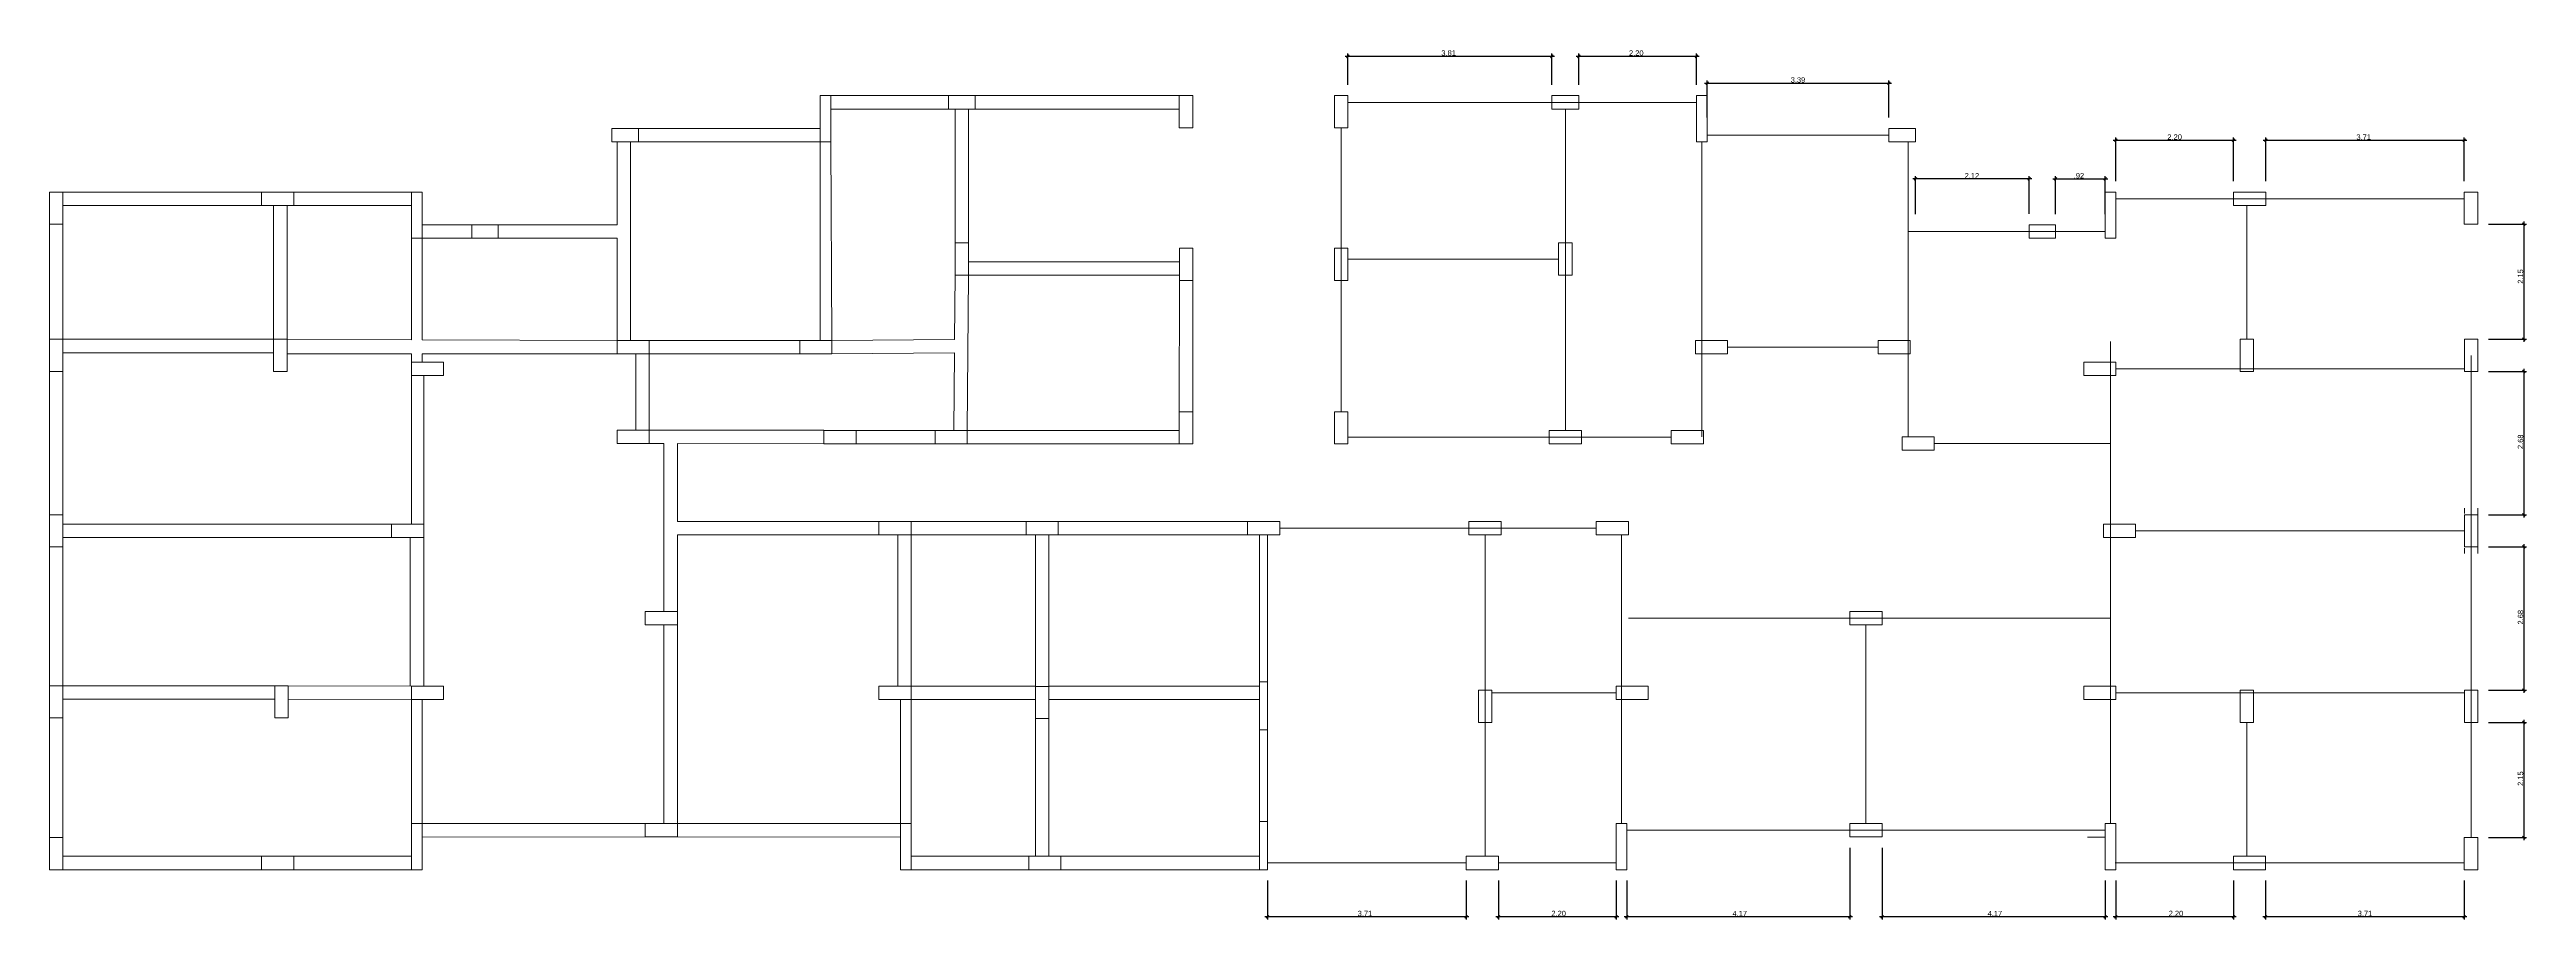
# Model space of a CAD drawing. Header units: millimetres. Extents: x 2878 to 6301, y 540 to 1980.
# Drawn here: x 2908.62 to 2954.89, y 779.4 to 795.64 of the extents above; entities that cross this region are included whole.
import ezdxf

# ---------------------------------------------------------------- set-up
doc = ezdxf.new("R2010")
doc.units = ezdxf.units.MM
doc.header["$LTSCALE"] = 4
doc.linetypes.add('HIDDEN', pattern=[0.375, 0.25, -0.125])
for name, color, linetype, lineweight in [('ALVENARIA', 4, 'Continuous', 20), ('COTAS', 35, 'Continuous', 5), ('PILAR', 1, 'Continuous', 5)]:
    doc.layers.add(name, color=color, linetype=linetype, lineweight=lineweight)
doc.styles.get("Standard").update_dxf_attribs({"font": 'arial.ttf'})
doc.dimstyles.new('ISO-25', dxfattribs={"dimscale": 0, "dimtxt": 0.1, "dimasz": 0.05, "dimexe": 0.05, "dimexo": 0.2, "dimgap": 0.01, "dimtad": 1, "dimzin": 4, "dimdsep": 46, "dimtxsty": 'Standard', "dimblk": 'OBLIQUE', "dimcen": 0.1, "dimdle": 0.05, "dimclrt": 256, "dimadec": 0, "dimazin": 0, "dimtfac": 1, "dimtix": 1, "dimtofl": 0, "dimtmove": 0, "dimatfit": 3, "dimfxl": 1, "dimtfillclr": 256, "dimarcsym": 0})

# ---------------------------------------------------------------- blocks, each defined once
blk = doc.blocks.new('PILAR')
at = {"layer": 'PILAR', "ltscale": 0.01}
blk.add_lwpolyline([(-0.15, 0), (0.1, 0), (0.1, -0.6), (-0.15, -0.6)], close=True, dxfattribs=at)
blk = doc.blocks.new('_Oblique')
at = {"color": 0, "linetype": 'ByBlock', "lineweight": -2}
blk.add_line((-0.5, -0.5), (0.5, 0.5), dxfattribs=at)
blk = doc.blocks.new('*D213')
at = {"layer": 'COTAS', "color": 0, "lineweight": -2, "transparency": 16777216}
for p, q in [((2932.825, 795.511), (2936.735, 795.511)), ((2932.875, 794.977), (2932.875, 795.561)), ((2936.685, 794.977), (2936.685, 795.561))]:
    blk.add_line(p, q, dxfattribs=at)
at = {"layer": 'Defpoints', "color": 0, "transparency": 16777216}
for p in [(2936.685, 795.511), (2932.875, 794.777), (2936.685, 794.777)]:
    blk.add_point(p, dxfattribs=at)
at = {"layer": 'COTAS', "color": 0, "lineweight": -2, "transparency": 16777216, "xscale": 0.05, "yscale": 0.05, "zscale": 0.05, "rotation": 180}
blk.add_blockref('_Oblique', (2932.875, 795.511), dxfattribs=at)
at = {"layer": 'COTAS', "color": 0, "lineweight": -2, "transparency": 16777216, "xscale": 0.05, "yscale": 0.05, "zscale": 0.05}
blk.add_blockref('_Oblique', (2936.685, 795.511), dxfattribs=at)
at = {"layer": 'COTAS', "transparency": 16777216, "insert": (2934.755, 795.572), "char_height": 0.1, "attachment_point": 5}
blk.add_mtext('3.81', dxfattribs=at)
blk = doc.blocks.new('*D214')
at = {"layer": 'COTAS', "color": 0, "lineweight": -2, "transparency": 16777216}
for p, q in [((2937.135, 795.511), (2939.435, 795.511)), ((2937.185, 794.977), (2937.185, 795.561)), ((2939.385, 794.977), (2939.385, 795.561))]:
    blk.add_line(p, q, dxfattribs=at)
at = {"layer": 'Defpoints', "color": 0, "transparency": 16777216}
for p in [(2939.385, 795.511), (2937.185, 794.777), (2939.385, 794.777)]:
    blk.add_point(p, dxfattribs=at)
at = {"layer": 'COTAS', "color": 0, "lineweight": -2, "transparency": 16777216, "xscale": 0.05, "yscale": 0.05, "zscale": 0.05, "rotation": 180}
blk.add_blockref('_Oblique', (2937.185, 795.511), dxfattribs=at)
at = {"layer": 'COTAS', "color": 0, "lineweight": -2, "transparency": 16777216, "xscale": 0.05, "yscale": 0.05, "zscale": 0.05}
blk.add_blockref('_Oblique', (2939.385, 795.511), dxfattribs=at)
at = {"layer": 'COTAS', "transparency": 16777216, "insert": (2938.26, 795.572), "char_height": 0.1, "attachment_point": 5}
blk.add_mtext('2.20', dxfattribs=at)
blk = doc.blocks.new('*D205')
at = {"layer": 'COTAS', "color": 0, "lineweight": -2, "transparency": 16777216}
for p, q in [((2939.535, 795.009), (2943.025, 795.009)), ((2939.585, 794.367), (2939.585, 795.059)), ((2942.975, 794.366), (2942.975, 795.059))]:
    blk.add_line(p, q, dxfattribs=at)
at = {"layer": 'Defpoints', "color": 0, "transparency": 16777216}
for p in [(2942.975, 795.009), (2939.585, 794.167), (2942.975, 794.166)]:
    blk.add_point(p, dxfattribs=at)
at = {"layer": 'COTAS', "color": 0, "lineweight": -2, "transparency": 16777216, "xscale": 0.05, "yscale": 0.05, "zscale": 0.05, "rotation": 180}
blk.add_blockref('_Oblique', (2939.585, 795.009), dxfattribs=at)
at = {"layer": 'COTAS', "color": 0, "lineweight": -2, "transparency": 16777216, "xscale": 0.05, "yscale": 0.05, "zscale": 0.05}
blk.add_blockref('_Oblique', (2942.975, 795.009), dxfattribs=at)
at = {"layer": 'COTAS', "transparency": 16777216, "insert": (2941.28, 795.07), "char_height": 0.1, "attachment_point": 5}
blk.add_mtext('3.39', dxfattribs=at)
blk = doc.blocks.new('*D206')
at = {"layer": 'COTAS', "color": 0, "lineweight": -2, "transparency": 16777216}
for p, q in [((2945.645, 793.221), (2943.425, 793.221)), ((2943.475, 792.567), (2943.475, 793.271)), ((2945.595, 792.568), (2945.595, 793.271))]:
    blk.add_line(p, q, dxfattribs=at)
at = {"layer": 'Defpoints', "color": 0, "transparency": 16777216}
for p in [(2943.475, 793.221), (2943.475, 792.367), (2945.595, 792.368)]:
    blk.add_point(p, dxfattribs=at)
at = {"layer": 'COTAS', "color": 0, "lineweight": -2, "transparency": 16777216, "xscale": 0.05, "yscale": 0.05, "zscale": 0.05, "rotation": 180}
blk.add_blockref('_Oblique', (2943.475, 793.221), dxfattribs=at)
at = {"layer": 'COTAS', "color": 0, "lineweight": -2, "transparency": 16777216, "xscale": 0.05, "yscale": 0.05, "zscale": 0.05}
blk.add_blockref('_Oblique', (2945.595, 793.221), dxfattribs=at)
at = {"layer": 'COTAS', "transparency": 16777216, "insert": (2944.528, 793.281), "char_height": 0.1, "attachment_point": 5}
blk.add_mtext('2.12', dxfattribs=at)
blk = doc.blocks.new('*D215')
at = {"layer": 'COTAS', "color": 0, "lineweight": -2, "transparency": 16777216}
for p, q in [((2946.04, 793.221), (2947.065, 793.221)), ((2946.09, 792.567), (2946.09, 793.271)), ((2947.015, 792.567), (2947.015, 793.271))]:
    blk.add_line(p, q, dxfattribs=at)
at = {"layer": 'Defpoints', "color": 0, "transparency": 16777216}
for p in [(2947.015, 793.221), (2946.09, 792.367), (2947.015, 792.367)]:
    blk.add_point(p, dxfattribs=at)
at = {"layer": 'COTAS', "color": 0, "lineweight": -2, "transparency": 16777216, "xscale": 0.05, "yscale": 0.05, "zscale": 0.05, "rotation": 180}
blk.add_blockref('_Oblique', (2946.09, 793.221), dxfattribs=at)
at = {"layer": 'COTAS', "color": 0, "lineweight": -2, "transparency": 16777216, "xscale": 0.05, "yscale": 0.05, "zscale": 0.05}
blk.add_blockref('_Oblique', (2947.015, 793.221), dxfattribs=at)
at = {"layer": 'COTAS', "transparency": 16777216, "insert": (2946.528, 793.282), "char_height": 0.1, "attachment_point": 5}
blk.add_mtext('.92', dxfattribs=at)
blk = doc.blocks.new('*D216')
at = {"layer": 'COTAS', "color": 0, "lineweight": -2, "transparency": 16777216}
for p, q in [((2947.165, 793.943), (2949.465, 793.943)), ((2947.215, 793.178), (2947.215, 793.993)), ((2949.415, 793.178), (2949.415, 793.993))]:
    blk.add_line(p, q, dxfattribs=at)
at = {"layer": 'Defpoints', "color": 0, "transparency": 16777216}
for p in [(2949.415, 793.943), (2947.215, 792.978), (2949.415, 792.978)]:
    blk.add_point(p, dxfattribs=at)
at = {"layer": 'COTAS', "color": 0, "lineweight": -2, "transparency": 16777216, "xscale": 0.05, "yscale": 0.05, "zscale": 0.05, "rotation": 180}
blk.add_blockref('_Oblique', (2947.215, 793.943), dxfattribs=at)
at = {"layer": 'COTAS', "color": 0, "lineweight": -2, "transparency": 16777216, "xscale": 0.05, "yscale": 0.05, "zscale": 0.05}
blk.add_blockref('_Oblique', (2949.415, 793.943), dxfattribs=at)
at = {"layer": 'COTAS', "transparency": 16777216, "insert": (2948.315, 794.004), "char_height": 0.1, "attachment_point": 5}
blk.add_mtext('2.20', dxfattribs=at)
blk = doc.blocks.new('*D217')
at = {"layer": 'COTAS', "color": 0, "lineweight": -2, "transparency": 16777216}
for p, q in [((2949.966, 793.943), (2953.775, 793.943)), ((2950.016, 793.178), (2950.016, 793.993)), ((2953.725, 793.178), (2953.725, 793.993))]:
    blk.add_line(p, q, dxfattribs=at)
at = {"layer": 'Defpoints', "color": 0, "transparency": 16777216}
for p in [(2953.725, 793.943), (2950.016, 792.978), (2953.725, 792.978)]:
    blk.add_point(p, dxfattribs=at)
at = {"layer": 'COTAS', "color": 0, "lineweight": -2, "transparency": 16777216, "xscale": 0.05, "yscale": 0.05, "zscale": 0.05, "rotation": 180}
blk.add_blockref('_Oblique', (2950.016, 793.943), dxfattribs=at)
at = {"layer": 'COTAS', "color": 0, "lineweight": -2, "transparency": 16777216, "xscale": 0.05, "yscale": 0.05, "zscale": 0.05}
blk.add_blockref('_Oblique', (2953.725, 793.943), dxfattribs=at)
at = {"layer": 'COTAS', "transparency": 16777216, "insert": (2951.846, 794.004), "char_height": 0.1, "attachment_point": 5}
blk.add_mtext('3.71', dxfattribs=at)
blk = doc.blocks.new('*D218')
at = {"layer": 'COTAS', "color": 0, "lineweight": -2, "transparency": 16777216}
for p, q in [((2954.175, 792.378), (2954.886, 792.378)), ((2954.836, 792.428), (2954.836, 790.178)), ((2954.176, 790.228), (2954.886, 790.228))]:
    blk.add_line(p, q, dxfattribs=at)
at = {"layer": 'Defpoints', "color": 0, "transparency": 16777216}
for p in [(2953.975, 792.378), (2953.976, 790.228), (2954.836, 790.228)]:
    blk.add_point(p, dxfattribs=at)
at = {"layer": 'COTAS', "color": 0, "lineweight": -2, "transparency": 16777216, "xscale": 0.05, "yscale": 0.05, "zscale": 0.05}
for p, rotation in [((2954.836, 792.378), 90), ((2954.836, 790.228), 270)]:
    blk.add_blockref('_Oblique', p, dxfattribs=dict(at, rotation=rotation))
at = {"layer": 'COTAS', "transparency": 16777216, "insert": (2954.775, 791.401), "char_height": 0.1, "attachment_point": 5, "rotation": 90}
blk.add_mtext('2.15', dxfattribs=at)
blk = doc.blocks.new('*D219')
at = {"layer": 'COTAS', "color": 0, "lineweight": -2, "transparency": 16777216}
for p, q in [((2954.176, 789.628), (2954.886, 789.628)), ((2954.836, 789.678), (2954.836, 786.902)), ((2954.176, 786.952), (2954.886, 786.952))]:
    blk.add_line(p, q, dxfattribs=at)
at = {"layer": 'Defpoints', "color": 0, "transparency": 16777216}
for p in [(2953.976, 789.628), (2953.976, 786.952), (2954.836, 786.952)]:
    blk.add_point(p, dxfattribs=at)
at = {"layer": 'COTAS', "color": 0, "lineweight": -2, "transparency": 16777216, "xscale": 0.05, "yscale": 0.05, "zscale": 0.05}
for p, rotation in [((2954.836, 789.628), 90), ((2954.836, 786.952), 270)]:
    blk.add_blockref('_Oblique', p, dxfattribs=dict(at, rotation=rotation))
at = {"layer": 'COTAS', "transparency": 16777216, "insert": (2954.775, 788.315), "char_height": 0.1, "attachment_point": 5, "rotation": 90}
blk.add_mtext('2.68', dxfattribs=at)
blk = doc.blocks.new('*D207')
at = {"layer": 'COTAS', "color": 0, "lineweight": -2, "transparency": 16777216}
for p, q in [((2954.176, 786.352), (2954.886, 786.352)), ((2954.836, 786.402), (2954.836, 783.626)), ((2954.176, 783.676), (2954.886, 783.676))]:
    blk.add_line(p, q, dxfattribs=at)
at = {"layer": 'Defpoints', "color": 0, "transparency": 16777216}
for p in [(2953.976, 786.352), (2953.976, 783.676), (2954.836, 783.676)]:
    blk.add_point(p, dxfattribs=at)
at = {"layer": 'COTAS', "color": 0, "lineweight": -2, "transparency": 16777216, "xscale": 0.05, "yscale": 0.05, "zscale": 0.05}
for p, rotation in [((2954.836, 786.352), 90), ((2954.836, 783.676), 270)]:
    blk.add_blockref('_Oblique', p, dxfattribs=dict(at, rotation=rotation))
at = {"layer": 'COTAS', "transparency": 16777216, "insert": (2954.775, 785.039), "char_height": 0.1, "attachment_point": 5, "rotation": 90}
blk.add_mtext('2.68', dxfattribs=at)
blk = doc.blocks.new('*D220')
at = {"layer": 'COTAS', "color": 0, "lineweight": -2, "transparency": 16777216}
for p, q in [((2954.176, 783.076), (2954.886, 783.076)), ((2954.836, 783.126), (2954.836, 780.876)), ((2954.176, 780.926), (2954.886, 780.926))]:
    blk.add_line(p, q, dxfattribs=at)
at = {"layer": 'Defpoints', "color": 0, "transparency": 16777216}
for p in [(2953.976, 783.076), (2953.976, 780.926), (2954.836, 780.926)]:
    blk.add_point(p, dxfattribs=at)
at = {"layer": 'COTAS', "color": 0, "lineweight": -2, "transparency": 16777216, "xscale": 0.05, "yscale": 0.05, "zscale": 0.05}
for p, rotation in [((2954.836, 783.076), 90), ((2954.836, 780.926), 270)]:
    blk.add_blockref('_Oblique', p, dxfattribs=dict(at, rotation=rotation))
at = {"layer": 'COTAS', "transparency": 16777216, "insert": (2954.775, 782.026), "char_height": 0.1, "attachment_point": 5, "rotation": 90}
blk.add_mtext('2.15', dxfattribs=at)
blk = doc.blocks.new('*D221')
at = {"layer": 'COTAS', "color": 0, "lineweight": -2, "transparency": 16777216}
for p, q in [((2950.015, 780.126), (2950.015, 779.397)), ((2953.725, 780.126), (2953.725, 779.397)), ((2953.775, 779.447), (2949.965, 779.447))]:
    blk.add_line(p, q, dxfattribs=at)
at = {"layer": 'Defpoints', "color": 0, "transparency": 16777216}
for p in [(2950.015, 780.326), (2953.725, 780.326), (2950.015, 779.447)]:
    blk.add_point(p, dxfattribs=at)
at = {"layer": 'COTAS', "color": 0, "lineweight": -2, "transparency": 16777216, "xscale": 0.05, "yscale": 0.05, "zscale": 0.05, "rotation": 180}
blk.add_blockref('_Oblique', (2950.015, 779.447), dxfattribs=at)
at = {"layer": 'COTAS', "color": 0, "lineweight": -2, "transparency": 16777216, "xscale": 0.05, "yscale": 0.05, "zscale": 0.05}
blk.add_blockref('_Oblique', (2953.725, 779.447), dxfattribs=at)
at = {"layer": 'COTAS', "transparency": 16777216, "insert": (2951.87, 779.508), "char_height": 0.1, "attachment_point": 5}
blk.add_mtext('3.71', dxfattribs=at)
blk = doc.blocks.new('*D222')
at = {"layer": 'COTAS', "color": 0, "lineweight": -2, "transparency": 16777216}
for p, q in [((2947.215, 780.126), (2947.215, 779.397)), ((2949.415, 780.126), (2949.415, 779.397)), ((2949.465, 779.447), (2947.165, 779.447))]:
    blk.add_line(p, q, dxfattribs=at)
at = {"layer": 'Defpoints', "color": 0, "transparency": 16777216}
for p in [(2947.215, 780.326), (2949.415, 780.326), (2947.215, 779.447)]:
    blk.add_point(p, dxfattribs=at)
at = {"layer": 'COTAS', "color": 0, "lineweight": -2, "transparency": 16777216, "xscale": 0.05, "yscale": 0.05, "zscale": 0.05, "rotation": 180}
blk.add_blockref('_Oblique', (2947.215, 779.447), dxfattribs=at)
at = {"layer": 'COTAS', "color": 0, "lineweight": -2, "transparency": 16777216, "xscale": 0.05, "yscale": 0.05, "zscale": 0.05}
blk.add_blockref('_Oblique', (2949.415, 779.447), dxfattribs=at)
at = {"layer": 'COTAS', "transparency": 16777216, "insert": (2948.34, 779.508), "char_height": 0.1, "attachment_point": 5}
blk.add_mtext('2.20', dxfattribs=at)
blk = doc.blocks.new('*D223')
at = {"layer": 'COTAS', "color": 0, "lineweight": -2, "transparency": 16777216}
for p, q in [((2942.85, 780.737), (2942.85, 779.397)), ((2947.015, 780.126), (2947.015, 779.397)), ((2947.065, 779.447), (2942.8, 779.447))]:
    blk.add_line(p, q, dxfattribs=at)
at = {"layer": 'Defpoints', "color": 0, "transparency": 16777216}
for p in [(2942.85, 780.937), (2947.015, 780.326), (2942.85, 779.447)]:
    blk.add_point(p, dxfattribs=at)
at = {"layer": 'COTAS', "color": 0, "lineweight": -2, "transparency": 16777216, "xscale": 0.05, "yscale": 0.05, "zscale": 0.05, "rotation": 180}
blk.add_blockref('_Oblique', (2942.85, 779.447), dxfattribs=at)
at = {"layer": 'COTAS', "color": 0, "lineweight": -2, "transparency": 16777216, "xscale": 0.05, "yscale": 0.05, "zscale": 0.05}
blk.add_blockref('_Oblique', (2947.015, 779.447), dxfattribs=at)
at = {"layer": 'COTAS', "transparency": 16777216, "insert": (2944.958, 779.507), "char_height": 0.1, "attachment_point": 5}
blk.add_mtext('4.17', dxfattribs=at)
blk = doc.blocks.new('*D224')
at = {"layer": 'COTAS', "color": 0, "lineweight": -2, "transparency": 16777216}
for p, q in [((2942.25, 780.737), (2942.25, 779.397)), ((2938.085, 780.126), (2938.085, 779.397)), ((2942.3, 779.447), (2938.035, 779.447))]:
    blk.add_line(p, q, dxfattribs=at)
at = {"layer": 'Defpoints', "color": 0, "transparency": 16777216}
for p in [(2942.25, 780.937), (2938.085, 780.326), (2938.085, 779.447)]:
    blk.add_point(p, dxfattribs=at)
at = {"layer": 'COTAS', "color": 0, "lineweight": -2, "transparency": 16777216, "xscale": 0.05, "yscale": 0.05, "zscale": 0.05, "rotation": 180}
blk.add_blockref('_Oblique', (2938.085, 779.447), dxfattribs=at)
at = {"layer": 'COTAS', "color": 0, "lineweight": -2, "transparency": 16777216, "xscale": 0.05, "yscale": 0.05, "zscale": 0.05}
blk.add_blockref('_Oblique', (2942.25, 779.447), dxfattribs=at)
at = {"layer": 'COTAS', "transparency": 16777216, "insert": (2940.193, 779.507), "char_height": 0.1, "attachment_point": 5}
blk.add_mtext('4.17', dxfattribs=at)
blk = doc.blocks.new('*D208')
at = {"layer": 'COTAS', "color": 0, "lineweight": -2, "transparency": 16777216}
for p, q in [((2935.685, 780.127), (2935.685, 779.397)), ((2937.885, 780.126), (2937.885, 779.397)), ((2937.935, 779.447), (2935.635, 779.447))]:
    blk.add_line(p, q, dxfattribs=at)
at = {"layer": 'Defpoints', "color": 0, "transparency": 16777216}
for p in [(2935.685, 780.327), (2937.885, 780.326), (2935.685, 779.447)]:
    blk.add_point(p, dxfattribs=at)
at = {"layer": 'COTAS', "color": 0, "lineweight": -2, "transparency": 16777216, "xscale": 0.05, "yscale": 0.05, "zscale": 0.05, "rotation": 180}
blk.add_blockref('_Oblique', (2935.685, 779.447), dxfattribs=at)
at = {"layer": 'COTAS', "color": 0, "lineweight": -2, "transparency": 16777216, "xscale": 0.05, "yscale": 0.05, "zscale": 0.05}
blk.add_blockref('_Oblique', (2937.885, 779.447), dxfattribs=at)
at = {"layer": 'COTAS', "transparency": 16777216, "insert": (2936.81, 779.508), "char_height": 0.1, "attachment_point": 5}
blk.add_mtext('2.20', dxfattribs=at)
blk = doc.blocks.new('*D225')
at = {"layer": 'COTAS', "color": 0, "lineweight": -2, "transparency": 16777216}
for p, q in [((2931.374, 780.126), (2931.374, 779.397)), ((2935.085, 780.126), (2935.085, 779.397)), ((2935.135, 779.447), (2931.324, 779.447))]:
    blk.add_line(p, q, dxfattribs=at)
at = {"layer": 'Defpoints', "color": 0, "transparency": 16777216}
for p in [(2931.374, 780.326), (2935.085, 780.326), (2931.374, 779.447)]:
    blk.add_point(p, dxfattribs=at)
at = {"layer": 'COTAS', "color": 0, "lineweight": -2, "transparency": 16777216, "xscale": 0.05, "yscale": 0.05, "zscale": 0.05, "rotation": 180}
blk.add_blockref('_Oblique', (2931.374, 779.447), dxfattribs=at)
at = {"layer": 'COTAS', "color": 0, "lineweight": -2, "transparency": 16777216, "xscale": 0.05, "yscale": 0.05, "zscale": 0.05}
blk.add_blockref('_Oblique', (2935.085, 779.447), dxfattribs=at)
at = {"layer": 'COTAS', "transparency": 16777216, "insert": (2933.192, 779.508), "char_height": 0.1, "attachment_point": 5}
blk.add_mtext('3.71', dxfattribs=at)

msp = doc.modelspace()

# ---------------------------------------------------------------- linework, layer by layer
at = {"layer": 'ALVENARIA'}
for p, q in [((2925.414, 794.777), (2923.215, 794.777)), ((2925.414, 794.527), (2923.215, 794.527)), ((2925.715, 794.777), (2925.415, 794.777)), ((2925.615, 794.527), (2925.415, 794.527)), ((2925.54, 792.027), (2925.54, 794.527)), ((2925.715, 794.777), (2925.715, 794.777)), ((2925.79, 792.027), (2925.79, 794.527)), ((2929.725, 794.777), (2925.914, 794.777)), ((2925.914, 794.527), (2929.725, 794.527)), ((2936.885, 794.777), (2936.885, 794.777)), ((2936.885, 794.777), (2937.185, 794.777)), ((2936.985, 794.527), (2937.185, 794.527)), ((2939.585, 794.777), (2939.585, 794.067)), ((2919.225, 792.367), (2919.225, 793.916)), ((2919.475, 790.206), (2919.475, 793.916)), ((2919.625, 794.166), (2923.015, 794.166)), ((2919.625, 793.916), (2923.015, 793.917)), ((2923.015, 793.917), (2923.015, 790.207)), ((2923.237, 790.207), (2923.215, 793.917)), ((2943.475, 794.166), (2943.005, 794.166)), ((2908.874, 792.978), (2912.584, 792.978)), ((2912.884, 792.978), (2912.884, 792.978)), ((2913.184, 792.978), (2915.384, 792.978)), ((2915.584, 792.978), (2915.584, 792.268)), ((2949.715, 792.978), (2949.415, 792.978)), ((2912.584, 792.728), (2908.874, 792.728)), ((2912.809, 790.228), (2912.809, 792.728)), ((2912.984, 792.728), (2913.184, 792.728)), ((2913.059, 790.228), (2913.059, 792.728)), ((2913.184, 792.728), (2915.384, 792.728)), ((2947.015, 792.728), (2947.015, 792.728)), ((2949.615, 792.728), (2949.415, 792.728)), ((2908.624, 792.378), (2908.624, 790.228)), ((2908.874, 792.378), (2908.874, 790.228)), ((2915.384, 792.118), (2915.384, 790.22)), ((2916.509, 792.367), (2915.584, 792.367)), ((2915.584, 792.118), (2916.509, 792.118)), ((2915.584, 792.118), (2915.584, 790.219)), ((2917.004, 792.367), (2916.509, 792.367)), ((2916.684, 792.117), (2916.509, 792.118)), ((2917.004, 792.117), (2916.784, 792.117)), ((2917.004, 792.367), (2919.225, 792.367)), ((2917.004, 792.117), (2919.225, 792.117)), ((2919.225, 790.206), (2919.225, 792.117)), ((2945.595, 792.117), (2945.815, 792.117)), ((2925.79, 791.677), (2929.726, 791.677)), ((2925.54, 791.429), (2925.529, 790.224)), ((2925.79, 791.427), (2925.765, 788.526)), ((2925.79, 791.427), (2929.726, 791.427)), ((2929.726, 791.327), (2929.725, 788.876)), ((2929.976, 791.327), (2929.975, 788.876)), ((2912.809, 790.228), (2908.874, 790.228)), ((2915.384, 790.22), (2913.059, 790.228)), ((2919.225, 790.206), (2915.584, 790.219)), ((2922.637, 790.207), (2919.824, 790.206)), ((2923.235, 790.207), (2925.529, 790.224)), ((2912.809, 789.978), (2908.874, 789.978)), ((2915.384, 789.956), (2913.059, 789.956)), ((2915.384, 789.956), (2915.384, 789.803)), ((2919.224, 789.956), (2915.584, 789.956)), ((2915.584, 789.956), (2915.584, 789.803)), ((2919.225, 790.056), (2919.225, 790.056)), ((2919.574, 788.532), (2919.574, 789.956)), ((2922.637, 789.957), (2919.824, 789.957)), ((2919.824, 788.532), (2919.824, 789.956)), ((2923.237, 789.957), (2925.527, 789.974)), ((2925.527, 789.974), (2925.515, 788.528)), ((2946.616, 789.728), (2946.616, 789.728)), ((2908.624, 789.628), (2908.624, 786.952)), ((2908.874, 789.628), (2908.874, 786.952)), ((2915.384, 789.553), (2915.384, 786.777)), ((2915.612, 786.777), (2915.612, 789.553)), ((2919.824, 788.532), (2923.087, 788.532)), ((2923.687, 788.526), (2925.165, 788.526)), ((2925.765, 788.526), (2929.725, 788.526)), ((2920.1, 788.282), (2919.824, 788.282)), ((2920.1, 785.146), (2920.1, 788.282)), ((2923.087, 788.276), (2920.35, 788.281)), ((2920.35, 786.827), (2920.35, 788.281)), ((2923.687, 788.276), (2925.165, 788.276)), ((2925.765, 788.276), (2929.725, 788.276)), ((2953.976, 787.077), (2953.976, 786.577)), ((2915.012, 786.777), (2908.874, 786.777)), ((2915.012, 786.527), (2908.874, 786.527)), ((2915.362, 786.527), (2915.362, 783.751)), ((2915.612, 786.527), (2915.612, 783.751)), ((2924.115, 786.827), (2920.35, 786.827)), ((2920.35, 785.146), (2920.35, 786.577)), ((2924.115, 786.577), (2920.35, 786.577)), ((2924.465, 786.577), (2924.465, 783.751)), ((2926.865, 786.827), (2924.715, 786.827)), ((2924.715, 786.577), (2926.865, 786.577)), ((2924.715, 786.577), (2924.715, 783.751)), ((2927.04, 783.751), (2927.04, 786.577)), ((2927.29, 783.751), (2927.29, 786.577)), ((2927.465, 786.827), (2931, 786.827)), ((2927.465, 786.577), (2931, 786.577)), ((2931.225, 783.836), (2931.225, 786.577)), ((2931.375, 783.836), (2931.375, 786.577)), ((2953.976, 786.227), (2953.976, 786.727)), ((2908.624, 783.758), (2908.624, 786.352)), ((2908.874, 783.758), (2908.874, 786.352)), ((2920.1, 781.187), (2920.1, 784.896)), ((2920.35, 781.187), (2920.35, 784.896)), ((2912.832, 783.761), (2908.874, 783.758)), ((2915.384, 783.751), (2913.082, 783.761)), ((2924.715, 783.751), (2927.04, 783.751)), ((2927.29, 783.751), (2931.225, 783.751)), ((2912.832, 783.511), (2908.874, 783.508)), ((2915.383, 783.501), (2913.081, 783.511)), ((2915.384, 783.501), (2915.384, 781.186)), ((2915.584, 781.186), (2915.584, 783.501)), ((2924.515, 781.186), (2924.515, 783.492)), ((2924.715, 781.186), (2924.715, 783.501)), ((2924.715, 783.501), (2927.04, 783.501)), ((2927.29, 783.501), (2931.225, 783.501)), ((2908.624, 780.926), (2908.624, 783.158)), ((2908.874, 780.926), (2908.874, 783.158)), ((2927.04, 783.147), (2927.04, 780.576)), ((2927.29, 783.147), (2927.29, 780.576)), ((2931.225, 781.226), (2931.225, 782.936)), ((2931.375, 781.226), (2931.375, 782.936)), ((2919.75, 781.187), (2915.584, 781.186)), ((2919.75, 780.937), (2915.584, 780.936)), ((2915.584, 780.326), (2915.584, 780.936)), ((2920.35, 781.187), (2924.515, 781.186)), ((2920.35, 780.937), (2924.515, 780.936)), ((2924.515, 780.326), (2924.515, 780.936)), ((2938.085, 780.326), (2938.085, 780.936)), ((2946.69, 780.936), (2947.015, 780.936)), ((2947.015, 780.326), (2947.015, 780.936)), ((2912.584, 780.576), (2908.87, 780.576)), ((2912.984, 780.576), (2913.184, 780.576)), ((2915.384, 780.576), (2913.184, 780.576)), ((2926.915, 780.576), (2924.717, 780.576)), ((2927.115, 780.576), (2926.915, 780.576)), ((2927.514, 780.576), (2931.225, 780.576)), ((2947.015, 780.576), (2947.015, 780.576)), ((2949.615, 780.576), (2949.415, 780.576)), ((2912.584, 780.326), (2908.874, 780.326)), ((2912.884, 780.326), (2913.184, 780.326)), ((2915.384, 780.326), (2913.184, 780.326)), ((2926.915, 780.326), (2924.715, 780.326)), ((2927.215, 780.326), (2926.915, 780.326)), ((2927.04, 780.326), (2927.04, 780.326)), ((2927.04, 780.326), (2927.04, 780.326)), ((2927.514, 780.326), (2931.225, 780.326)), ((2949.715, 780.326), (2949.715, 780.326))]:
    msp.add_line(p, q, dxfattribs=at)
at = {"layer": 'ALVENARIA', "ltscale": 0.03}
for p, q in [((2929.725, 794.777), (2929.875, 794.777)), ((2932.875, 794.777), (2932.725, 794.777)), ((2946.616, 789.628), (2946.616, 789.628)), ((2908.874, 786.977), (2908.874, 787.077)), ((2953.726, 786.977), (2953.726, 787.077)), ((2953.726, 786.327), (2953.726, 786.227)), ((2919.975, 784.896), (2919.975, 784.896)), ((2942.625, 784.897), (2942.625, 784.897)), ((2908.874, 780.326), (2908.724, 780.326)), ((2953.725, 780.326), (2953.975, 780.326))]:
    msp.add_line(p, q, dxfattribs=at)
at = {"layer": 'ALVENARIA', "ltscale": 200}
for p, q in [((2937.185, 794.527), (2937.185, 794.777)), ((2942.975, 793.916), (2942.975, 794.166)), ((2908.874, 792.978), (2908.874, 792.978))]:
    msp.add_line(p, q, dxfattribs=at)
at = {"layer": 'COTAS', "color": 6, "linetype": 'HIDDEN', "ltscale": 9}
for p, q in [((2939.385, 794.652), (2932.875, 794.652)), ((2936.935, 788.526), (2936.936, 794.527)), ((2932.75, 788.876), (2932.75, 794.177)), ((2939.485, 788.408), (2939.485, 793.917)), ((2942.975, 794.041), (2939.585, 794.041)), ((2943.341, 788.407), (2943.341, 793.916)), ((2953.726, 792.853), (2947.216, 792.853)), ((2949.666, 790.228), (2949.666, 792.728)), ((2947.016, 792.243), (2943.341, 792.243)), ((2947.116, 781.186), (2947.116, 792.118)), ((2953.851, 780.926), (2953.851, 792.378)), ((2936.81, 791.727), (2932.875, 791.726)), ((2942.776, 790.082), (2939.964, 790.082)), ((2953.726, 789.678), (2947.216, 789.678)), ((2938.913, 788.401), (2932.875, 788.401)), ((2947.116, 788.282), (2943.826, 788.282)), ((2937.513, 786.702), (2931.6, 786.702)), ((2935.435, 780.576), (2935.435, 786.577)), ((2937.985, 781.186), (2937.985, 786.577)), ((2953.726, 786.652), (2947.588, 786.652)), ((2947.116, 785.021), (2937.985, 785.021)), ((2942.55, 781.187), (2942.55, 784.896)), ((2937.885, 783.627), (2935.56, 783.627)), ((2953.726, 783.626), (2947.216, 783.626)), ((2949.666, 780.576), (2949.666, 783.076)), ((2947.016, 781.062), (2938.085, 781.062)), ((2935.086, 780.452), (2931.375, 780.452)), ((2937.885, 780.452), (2935.686, 780.451)), ((2953.716, 780.451), (2947.206, 780.451))]:
    msp.add_line(p, q, dxfattribs=at)
at = {"layer": 'COTAS', "ltscale": 200}
for p, q in [((2942.975, 793.981), (2942.975, 793.981)), ((2942.975, 793.961), (2942.975, 793.961))]:
    msp.add_line(p, q, dxfattribs=at)
at = {"layer": 'COTAS'}
for p, q in [((2953.726, 786.727), (2953.726, 786.877)), ((2953.726, 786.577), (2953.726, 786.427))]:
    msp.add_line(p, q, dxfattribs=at)
at = {"layer": 'PILAR', "color": 1, "ltscale": 0.01}
for points in [[(2923.015, 794.777), (2923.215, 794.777), (2923.215, 793.917), (2923.015, 793.917)], [(2925.914, 794.527), (2925.914, 794.777), (2925.414, 794.777), (2925.414, 794.527)], [(2936.685, 794.527), (2936.685, 794.777), (2937.185, 794.777), (2937.185, 794.527)], [(2939.385, 794.777), (2939.585, 794.777), (2939.585, 793.917), (2939.385, 793.917)], [(2919.625, 793.916), (2919.625, 794.166), (2919.125, 794.166), (2919.125, 793.916)], [(2942.975, 793.916), (2942.975, 794.166), (2943.475, 794.166), (2943.475, 793.916)], [(2915.384, 792.978), (2915.584, 792.978), (2915.584, 792.118), (2915.384, 792.118)], [(2931.225, 782.936), (2931.375, 782.936), (2931.375, 783.836), (2931.225, 783.836)], [(2915.384, 781.186), (2915.584, 781.186), (2915.584, 780.326), (2915.384, 780.326)], [(2924.515, 781.186), (2924.715, 781.186), (2924.715, 780.326), (2924.515, 780.326)], [(2931.225, 780.326), (2931.375, 780.326), (2931.375, 781.226), (2931.225, 781.226)], [(2937.885, 781.186), (2938.085, 781.186), (2938.085, 780.326), (2937.885, 780.326)], [(2947.015, 781.186), (2947.215, 781.186), (2947.215, 780.326), (2947.015, 780.326)]]:
    msp.add_lwpolyline(points, close=True, dxfattribs=at)
msp.add_lwpolyline([(2947.015, 792.118), (2947.015, 792.978), (2947.215, 792.978), (2947.215, 792.118), (2947.015, 792.118)], dxfattribs=at)
at = {"layer": 'PILAR', "ltscale": 0.01}
for points in [[(2917.004, 792.118), (2917.004, 792.367), (2916.509, 792.367), (2916.509, 792.118)], [(2945.595, 792.117), (2945.595, 792.367), (2946.09, 792.367), (2946.09, 792.117)], [(2924.115, 783.751), (2924.115, 783.501), (2924.715, 783.501), (2924.715, 783.751)]]:
    msp.add_lwpolyline(points, close=True, dxfattribs=at)

# ---------------------------------------------------------------- block references
at = {"layer": 'COTAS', "xscale": -1}
for p, rotation in [((2929.875, 794.177), 180), ((2932.775, 794.177), 180), ((2908.774, 792.378), 180), ((2912.584, 792.828), 90), ((2919.224, 790.056), 90), ((2922.637, 790.057), 90), ((2939.363, 790.057), 90), ((2942.776, 790.056), 90), ((2915.984, 789.703), 270.0000000000001), ((2919.224, 788.382), 90), ((2923.087, 788.376), 90), ((2925.165, 788.376), 90), ((2936.635, 788.376), 90), ((2938.913, 788.376), 90), ((2943.226, 788.257), 90), ((2924.115, 786.677), 90), ((2926.865, 786.677), 90), ((2931, 786.677), 90), ((2935.135, 786.677), 90), ((2937.513, 786.677), 90), ((2942.25, 784.997), 90), ((2927.19, 783.147), 180), ((2946.616, 783.601), 90.00000000000007), ((2949.691, 783.076), 180), ((2953.876, 783.076), 180), ((2908.774, 780.326), 180), ((2942.25, 781.037), 90), ((2927.514, 780.476), 270), ((2949.415, 780.426), 90)]:
    msp.add_blockref('PILAR', p, dxfattribs=dict(at, rotation=rotation))
at = {"layer": 'COTAS'}
for p, rotation in [((2950.016, 792.828), 270), ((2953.825, 792.378), 180), ((2925.64, 791.427), 180), ((2936.91, 791.427), 180), ((2929.826, 791.327), 180), ((2932.725, 791.327), 180), ((2908.724, 789.628), 180), ((2912.909, 789.628), 180), ((2949.641, 789.628), 180), ((2953.826, 789.628), 180), ((2946.616, 789.703), 89.99999999999993), ((2929.825, 788.276), 180), ((2932.725, 788.276), 180), ((2908.724, 786.352), 180), ((2953.826, 786.352), 180), ((2915.012, 786.677), 89.99999999999997), ((2946.987, 786.677), 89.99999999999997), ((2920.35, 784.996), 270), ((2908.724, 783.158), 180), ((2912.932, 783.161), 180), ((2915.984, 783.601), 269.9999999999999), ((2938.485, 783.601), 269.9999999999999), ((2935.41, 783.076), 180), ((2920.35, 781.037), 270), ((2953.825, 780.326), 180), ((2912.584, 780.476), 90), ((2935.085, 780.476), 90.00000000000001)]:
    msp.add_blockref('PILAR', p, dxfattribs=dict(at, rotation=rotation))

# ---------------------------------------------------------------- dimensions: what is measured, and where the dimension line sits
for base, p1, p2, picture, middle in [((2936.685, 795.511), (2932.875, 794.777), (2936.685, 794.777), '*D213', (2934.755, 795.511)), ((2939.385, 795.511), (2937.185, 794.777), (2939.385, 794.777), '*D214', (2938.26, 795.511)), ((2942.975, 795.009), (2939.585, 794.167), (2942.975, 794.166), '*D205', (2941.28, 795.009)), ((2949.415, 793.943), (2947.215, 792.978), (2949.415, 792.978), '*D216', (2948.315, 793.943)), ((2953.725, 793.943), (2950.016, 792.978), (2953.725, 792.978), '*D217', (2951.846, 793.943)), ((2943.475, 793.221), (2945.595, 792.367), (2943.475, 792.367), '*D206', (2944.528, 793.221)), ((2947.0154, 793.22113), (2946.09041, 792.36749), (2947.0154, 792.3675), '*D215', (2946.5279, 793.22113)), ((2938.0852, 779.4471), (2942.2503, 780.9367), (2938.0852, 780.3265), '*D224', (2940.1927, 779.4471)), ((2942.85028, 779.44713), (2947.01535, 780.32648), (2942.85028, 780.93667), '*D223', (2944.95781, 779.44713)), ((2931.374, 779.447), (2935.085, 780.326), (2931.374, 780.326), '*D225', (2933.192, 779.447)), ((2935.685, 779.447), (2937.885, 780.326), (2935.685, 780.327), '*D208', (2936.81, 779.447)), ((2947.215, 779.447), (2949.415, 780.326), (2947.215, 780.326), '*D222', (2948.34, 779.447)), ((2950.015, 779.447), (2953.725, 780.326), (2950.015, 780.326), '*D221', (2951.87, 779.447))]:
    dim = msp.add_linear_dim(base=base, p1=p1, p2=p2, dimstyle='ISO-25', override={"dimscale": 1}, dxfattribs=at)
    dim.commit()
    dim.dimension.update_dxf_attribs({"geometry": picture, "text_midpoint": middle, "dimtype": 160})
for base, p1, p2, picture, middle in [((2954.836, 790.228), (2953.975, 792.378), (2953.976, 790.228), '*D218', (2954.836, 791.401)), ((2954.836, 786.952), (2953.976, 789.628), (2953.976, 786.952), '*D219', (2954.836, 788.315)), ((2954.836, 783.676), (2953.976, 786.352), (2953.976, 783.676), '*D207', (2954.836, 785.039)), ((2954.836, 780.926), (2953.976, 783.076), (2953.976, 780.926), '*D220', (2954.836, 782.026))]:
    dim = msp.add_linear_dim(base=base, p1=p1, p2=p2, angle=90, dimstyle='ISO-25', override={"dimscale": 1}, dxfattribs=at)
    dim.commit()
    dim.dimension.update_dxf_attribs({"geometry": picture, "text_midpoint": middle, "dimtype": 160})

doc.saveas('drawing.dxf')
